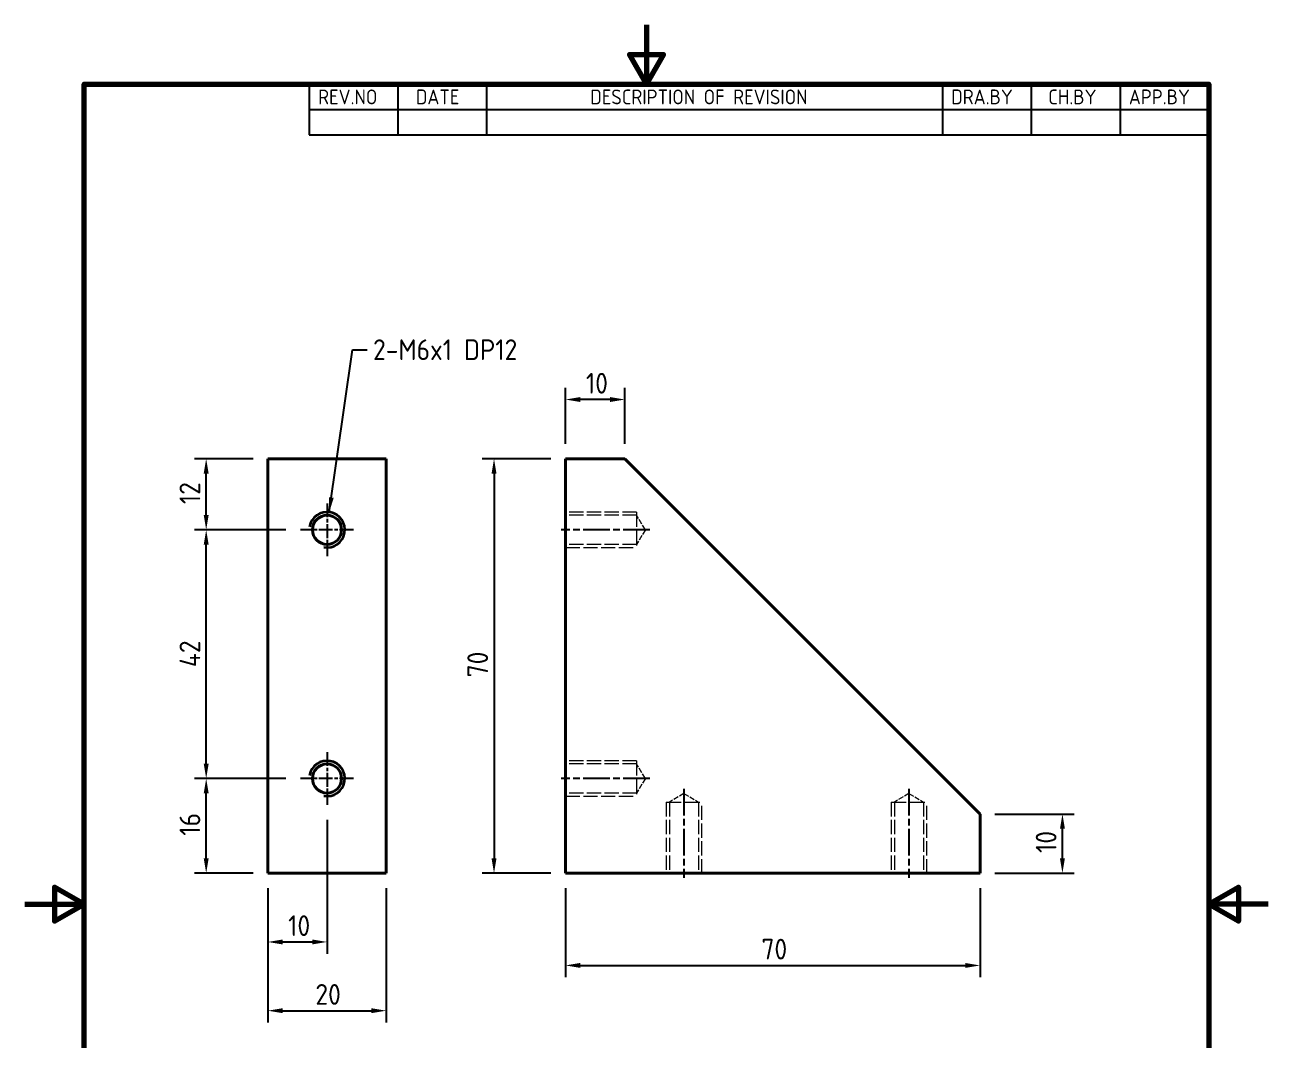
# Model space of a CAD drawing. Header units: millimetres. Extents: x 0 to 210, y 0 to 297.
# Drawn here: x 0 to 210, y 125.5 to 297 of the extents above; entities that cross this region are included whole.
import ezdxf

# ---------------------------------------------------------------- set-up
doc = ezdxf.new("R2010")
doc.units = ezdxf.units.MM
doc.linetypes.add('CHAIN', pattern=[0.35429999999999995, 0.2362, -0.0295, 0.0591, -0.0295])
doc.linetypes.add('DASHED', pattern=[0.2067, 0.1654, -0.0413])
doc.layers.get('0').update_dxf_attribs({"color": 3, "lineweight": 25})
for name, color, linetype, lineweight in [('가려진 것(ISO)', 2, 'DASHED', 18), ('가시적인 것(ISO)', 3, 'Continuous', 40), ('가시적인 좁은 것(ISO)', 3, 'Continuous', 35), ('경계(ISO)', 7, 'Continuous', 70), ('기호(ISO)', 5, 'Continuous', 25), ('중심 표식(ISO)', 1, 'Continuous', 25), ('중심선(ISO)', 1, 'Continuous', 25), ('치수(ISO)', 7, 'Continuous', 25)]:
    doc.layers.add(name, color=color, linetype=linetype, lineweight=lineweight)
doc.styles.add('ISO Proportiona M2B', font='isocp.shx')
doc.styles.add('치수 텍스트_PSTEK_POSCO', font='isocp.shx')
doc.dimstyles.new('치수_PSTEK_POSCO', dxfattribs={"dimtxt": 3.5, "dimasz": 2.5, "dimexe": 2, "dimexo": 2.5, "dimgap": 1, "dimtad": 1, "dimrnd": 1e-08, "dimdsep": 46, "dimtxsty": '치수 텍스트_PSTEK_POSCO', "dimcen": 0.09, "dimdle": 10, "dimclrd": 7, "dimclre": 7, "dimclrt": 2, "dimadec": 1, "dimazin": 2, "dimtfac": 1, "dimtmove": 0, "dimatfit": 3, "dimfxl": 0, "dimtolj": 1, "dimlwd": -1, "dimlwe": -1, "dimarcsym": 0})
doc.dimstyles.new('치수_PSTEK_POSCO$7', dxfattribs={"dimtxt": 3.5, "dimasz": 2.5, "dimexe": 2, "dimexo": 2.5, "dimgap": 1, "dimtad": 1, "dimrnd": 1e-08, "dimdsep": 46, "dimtxsty": '치수 텍스트_PSTEK_POSCO', "dimcen": 0.09, "dimdle": 10, "dimclrd": 7, "dimclre": 7, "dimclrt": 2, "dimadec": 1, "dimazin": 2, "dimtfac": 1, "dimtmove": 0, "dimatfit": 3, "dimfxl": 0, "dimtolj": 1, "dimlwd": -1, "dimlwe": -1, "dimarcsym": 0})

# ---------------------------------------------------------------- blocks, each defined once
blk = doc.blocks.new('경계 Default Border')
at = {"layer": '경계(ISO)', "flags": 128}
for points in [[(105, 297.0000076293945), (105, 287.0000076293945), (102.1132469177246, 292.0000076293945), (107.8867530822754, 292.0000076293945), (105, 287.0000076293945)], [(10, 10), (10, 287.0000076293945), (200, 287.0000076293945), (200, 10), (10, 10)], [(0, 148.5000038146973), (10, 148.5000038146973), (5, 151.3867473602295), (5, 145.6132507324219), (10, 148.5000038146973)], [(210, 148.5000038146973), (200, 148.5000038146973), (205, 151.3867473602295), (205, 145.6132507324219), (200, 148.5000038146973)]]:
    blk.add_lwpolyline(points, dxfattribs=at)
blk = doc.blocks.new('리비전 내역')
at = {"layer": '기호(ISO)'}
for p, q in [((48.00000000000001, 287.0000076293945), (200, 287.0000076293945)), ((48.00000000000001, 287.0000076293945), (48.00000000000001, 282.7200076293945)), ((63.00000000000001, 287.0000076293945), (63.00000000000001, 282.7200076293945)), ((78, 287.0000076293945), (78, 282.7200076293945)), ((155, 287.0000076293945), (155, 282.7200076293945)), ((170, 287.0000076293945), (170, 282.7200076293945)), ((185, 287.0000076293945), (185, 282.7200076293945)), ((200, 287.0000076293945), (200, 282.7200076293945)), ((48.00000000000001, 282.7200076293945), (200, 282.7200076293945)), ((48.00000000000001, 282.7200076293945), (48.00000000000001, 278.4400076293945)), ((63.00000000000001, 282.7200076293945), (63.00000000000001, 278.4400076293945)), ((78, 282.7200076293945), (78, 278.4400076293945)), ((155, 282.7200076293945), (155, 278.4400076293945)), ((170, 282.7200076293945), (170, 278.4400076293945)), ((185, 282.7200076293945), (185, 278.4400076293945)), ((200, 282.7200076293945), (200, 278.4400076293945)), ((48.00000000000001, 278.4400076293945), (200, 278.4400076293945))]:
    blk.add_line(p, q, dxfattribs=at)
at = {"layer": '기호(ISO)', "color": 2, "char_height": 2.5, "attachment_point": 7, "style": 'ISO Proportiona M2B'}
for s, insert in [('REV.NO', (49.5271157026291, 283.5831900503393)), ('DATE', (66.05423110723495, 283.5831900503393)), ('DESCRIPTION OF REVISION', (95.50702043336295, 283.5831900503393)), ('DRA.BY', (156.4757339553203, 283.5831900503393)), ('CH.BY', (172.8642915086116, 283.5831900503393)), ('APP.BY', (186.4777339604403, 283.5831900503393))]:
    blk.add_mtext(s, dxfattribs=dict(at, insert=insert))
blk = doc.blocks.new('*D22')
at = {"layer": 'Defpoints', "color": 0, "transparency": 16777216}
for p in [(30.62582459323199, 223.7253147080054), (41.04248060709655, 223.7253147080054), (46.58398060709655, 211.7253147080054)]:
    blk.add_point(p, dxfattribs=at)
at = {"layer": '치수(ISO)', "color": 7, "transparency": 16777216}
for p, q in [((38.54248060709655, 223.7253147080054), (28.62582459323199, 223.7253147080054)), ((30.62582459323199, 214.2253147080054), (30.62582459323199, 221.2253147080054)), ((44.08398060709655, 211.7253147080054), (28.62582459323199, 211.7253147080054))]:
    blk.add_line(p, q, dxfattribs=at)
for points in [[(30.20915792656532, 221.2253147080054), (31.04249125989866, 221.2253147080054), (30.62582459323199, 223.7253147080054)], [(30.20915792656532, 214.2253147080054), (31.04249125989865, 214.2253147080054), (30.62582459323199, 211.7253147080054)]]:
    blk.add_solid(points, dxfattribs=at)
at = {"layer": '치수(ISO)', "color": 2, "transparency": 16777216, "insert": (27.87548010504298, 216.0552113615487), "char_height": 3.5, "attachment_point": 4, "rotation": 90, "style": '치수 텍스트_PSTEK_POSCO'}
blk.add_mtext('\\A1;12', dxfattribs=at)
blk = doc.blocks.new('*D23')
at = {"layer": 'Defpoints', "color": 0, "transparency": 16777216}
for p in [(30.62582459323199, 211.7253147080054), (46.58398060709655, 211.7253147080054), (46.58398060709655, 169.7253147080053)]:
    blk.add_point(p, dxfattribs=at)
at = {"layer": '치수(ISO)', "color": 7, "transparency": 16777216}
for p, q in [((44.08398060709655, 211.7253147080054), (28.62582459323199, 211.7253147080054)), ((30.62582459323198, 172.2253147080053), (30.62582459323199, 209.2253147080054)), ((44.08398060709655, 169.7253147080053), (28.62582459323198, 169.7253147080053))]:
    blk.add_line(p, q, dxfattribs=at)
for points in [[(30.20915792656532, 209.2253147080054), (31.04249125989866, 209.2253147080054), (30.62582459323199, 211.7253147080054)], [(30.20915792656531, 172.2253147080053), (31.04249125989865, 172.2253147080053), (30.62582459323198, 169.7253147080053)]]:
    blk.add_solid(points, dxfattribs=at)
at = {"layer": '치수(ISO)', "color": 2, "transparency": 16777216, "insert": (27.87548010504298, 188.5302113615487), "char_height": 3.5, "attachment_point": 4, "rotation": 90, "style": '치수 텍스트_PSTEK_POSCO'}
blk.add_mtext('\\A1;42', dxfattribs=at)
blk = doc.blocks.new('*D24')
at = {"layer": 'Defpoints', "color": 0, "transparency": 16777216}
for p in [(30.62582459323198, 169.7253147080053), (46.58398060709655, 169.7253147080053), (41.04248060709655, 153.7253147080054)]:
    blk.add_point(p, dxfattribs=at)
at = {"layer": '치수(ISO)', "color": 7, "transparency": 16777216}
for p, q in [((44.08398060709655, 169.7253147080053), (28.62582459323198, 169.7253147080053)), ((30.62582459323198, 156.2253147080054), (30.62582459323198, 167.2253147080053)), ((38.54248060709655, 153.7253147080054), (28.62582459323198, 153.7253147080054))]:
    blk.add_line(p, q, dxfattribs=at)
for points in [[(30.20915792656531, 167.2253147080053), (31.04249125989865, 167.2253147080053), (30.62582459323198, 169.7253147080053)], [(30.20915792656531, 156.2253147080054), (31.04249125989865, 156.2253147080054), (30.62582459323198, 153.7253147080054)]]:
    blk.add_solid(points, dxfattribs=at)
at = {"layer": '치수(ISO)', "color": 2, "transparency": 16777216, "insert": (27.87582459323195, 160.0535036843833), "char_height": 3.5, "attachment_point": 4, "rotation": 90, "style": '치수 텍스트_PSTEK_POSCO'}
blk.add_mtext('\\A1;16', dxfattribs=at)
blk = doc.blocks.new('*D28')
at = {"layer": 'Defpoints', "color": 0, "transparency": 16777216}
for p in [(51.04248060709655, 165.2668147080053), (41.04248060709655, 153.7253147080054), (51.04248060709655, 142.1210681459353)]:
    blk.add_point(p, dxfattribs=at)
at = {"layer": '치수(ISO)', "color": 7, "transparency": 16777216}
for p, q in [((51.04248060709655, 162.7668147080053), (51.04248060709655, 140.1210681459353)), ((41.04248060709655, 151.2253147080054), (41.04248060709655, 140.1210681459353)), ((43.54248060709655, 142.1210681459353), (48.54248060709655, 142.1210681459353))]:
    blk.add_line(p, q, dxfattribs=at)
for points in [[(43.54248060709655, 142.5377348126019), (43.54248060709655, 141.7044014792686), (41.04248060709655, 142.1210681459353)], [(48.54248060709655, 142.5377348126019), (48.54248060709655, 141.7044014792686), (51.04248060709655, 142.1210681459353)]]:
    blk.add_solid(points, dxfattribs=at)
at = {"layer": '치수(ISO)', "color": 2, "transparency": 16777216, "insert": (44.46610265434065, 144.8710681459353), "char_height": 3.5, "attachment_point": 4, "style": '치수 텍스트_PSTEK_POSCO'}
blk.add_mtext('\\A1;10', dxfattribs=at)
blk = doc.blocks.new('*D29')
at = {"layer": 'Defpoints', "color": 0, "transparency": 16777216}
for p in [(41.04248060709655, 153.7253147080054), (61.04248060709655, 153.7253147080054), (61.04248060709655, 130.5095916514273)]:
    blk.add_point(p, dxfattribs=at)
at = {"layer": '치수(ISO)', "color": 7, "transparency": 16777216}
for p, q in [((41.04248060709655, 151.2253147080054), (41.04248060709655, 128.5095916514273)), ((61.04248060709655, 151.2253147080054), (61.04248060709655, 128.5095916514273)), ((43.54248060709655, 130.5095916514273), (58.54248060709655, 130.5095916514273))]:
    blk.add_line(p, q, dxfattribs=at)
for points in [[(43.54248060709655, 130.926258318094), (43.54248060709655, 130.0929249847607), (41.04248060709655, 130.5095916514273)], [(58.54248060709655, 130.926258318094), (58.54248060709655, 130.0929249847607), (61.04248060709655, 130.5095916514273)]]:
    blk.add_solid(points, dxfattribs=at)
at = {"layer": '치수(ISO)', "color": 2, "transparency": 16777216, "insert": (49.07166367796269, 133.2599361396163), "char_height": 3.5, "attachment_point": 4, "style": '치수 텍스트_PSTEK_POSCO'}
blk.add_mtext('\\A1;20', dxfattribs=at)
blk = doc.blocks.new('*D30')
at = {"layer": 'Defpoints', "color": 0, "transparency": 16777216}
for p in [(91.33397198224019, 223.7253147080054), (79.24678373205175, 153.7253147080054), (91.33397198224019, 153.7253147080054)]:
    blk.add_point(p, dxfattribs=at)
at = {"layer": '치수(ISO)', "color": 7, "transparency": 16777216}
for p, q in [((88.83397198224019, 223.7253147080054), (77.24678373205177, 223.7253147080054)), ((79.24678373205177, 221.2253147080054), (79.24678373205175, 156.2253147080054)), ((88.83397198224019, 153.7253147080054), (77.24678373205175, 153.7253147080054))]:
    blk.add_line(p, q, dxfattribs=at)
for points in [[(78.8301170653851, 221.2253147080054), (79.66345039871844, 221.2253147080054), (79.24678373205177, 223.7253147080054)], [(78.83011706538508, 156.2253147080054), (79.66345039871842, 156.2253147080054), (79.24678373205175, 153.7253147080054)]]:
    blk.add_solid(points, dxfattribs=at)
at = {"layer": '치수(ISO)', "color": 2, "transparency": 16777216, "insert": (76.49678373205174, 186.7989367552495), "char_height": 3.5, "attachment_point": 4, "rotation": 90, "style": '치수 텍스트_PSTEK_POSCO'}
blk.add_mtext('\\A1;70', dxfattribs=at)
blk = doc.blocks.new('*D33')
at = {"layer": 'Defpoints', "color": 0, "transparency": 16777216}
for p in [(91.33397198224019, 153.7253147080054), (161.3339719822403, 153.7253147080053), (161.3339719822403, 138.1561737331765)]:
    blk.add_point(p, dxfattribs=at)
at = {"layer": '치수(ISO)', "color": 7, "transparency": 16777216}
for p, q in [((91.33397198224019, 151.2253147080054), (91.33397198224019, 136.1561737331765)), ((161.3339719822403, 151.2253147080053), (161.3339719822403, 136.1561737331765)), ((93.83397198224019, 138.1561737331765), (158.8339719822403, 138.1561737331765))]:
    blk.add_line(p, q, dxfattribs=at)
for points in [[(93.83397198224019, 138.5728403998431), (93.83397198224019, 137.7395070665098), (91.33397198224019, 138.1561737331765)], [(158.8339719822403, 138.5728403998431), (158.8339719822403, 137.7395070665098), (161.3339719822403, 138.1561737331765)]]:
    blk.add_solid(points, dxfattribs=at)
at = {"layer": '치수(ISO)', "color": 2, "transparency": 16777216, "insert": (124.4075940294843, 140.9061737331765), "char_height": 3.5, "attachment_point": 4, "style": '치수 텍스트_PSTEK_POSCO'}
blk.add_mtext('\\A1;70', dxfattribs=at)
blk = doc.blocks.new('*D34')
at = {"layer": 'Defpoints', "color": 0, "transparency": 16777216}
for p in [(91.33397198224019, 233.7253147080054), (91.33397198224019, 223.7253147080054), (101.3339719822402, 223.7253147080054)]:
    blk.add_point(p, dxfattribs=at)
at = {"layer": '치수(ISO)', "color": 7, "transparency": 16777216}
for p, q in [((91.33397198224019, 226.2253147080054), (91.33397198224019, 235.7253147080054)), ((101.3339719822402, 226.2253147080054), (101.3339719822402, 235.7253147080054)), ((98.83397198224019, 233.7253147080054), (93.83397198224019, 233.7253147080054))]:
    blk.add_line(p, q, dxfattribs=at)
for points in [[(93.83397198224019, 234.141981374672), (93.83397198224019, 233.3086480413387), (91.33397198224019, 233.7253147080054)], [(98.83397198224019, 234.141981374672), (98.83397198224019, 233.3086480413387), (101.3339719822402, 233.7253147080054)]]:
    blk.add_solid(points, dxfattribs=at)
at = {"layer": '치수(ISO)', "color": 2, "transparency": 16777216, "insert": (94.75759402948428, 236.4753147080054), "char_height": 3.5, "attachment_point": 4, "style": '치수 텍스트_PSTEK_POSCO'}
blk.add_mtext('\\A1;10', dxfattribs=at)
blk = doc.blocks.new('*D35')
at = {"layer": 'Defpoints', "color": 0, "transparency": 16777216}
for p in [(161.3339719822402, 163.7253147080054), (175.2538740935757, 163.7253147080054), (161.3339719822403, 153.7253147080053)]:
    blk.add_point(p, dxfattribs=at)
at = {"layer": '치수(ISO)', "color": 7, "transparency": 16777216}
for p, q in [((163.8339719822402, 163.7253147080054), (177.2538740935757, 163.7253147080054)), ((175.2538740935757, 156.2253147080053), (175.2538740935757, 161.2253147080054)), ((163.8339719822403, 153.7253147080053), (177.2538740935757, 153.7253147080053))]:
    blk.add_line(p, q, dxfattribs=at)
for points in [[(174.837207426909, 161.2253147080054), (175.6705407602423, 161.2253147080054), (175.2538740935757, 163.7253147080054)], [(174.837207426909, 156.2253147080053), (175.6705407602423, 156.2253147080053), (175.2538740935757, 153.7253147080053)]]:
    blk.add_solid(points, dxfattribs=at)
at = {"layer": '치수(ISO)', "color": 2, "transparency": 16777216, "insert": (172.5038740935757, 157.1489367552495), "char_height": 3.5, "attachment_point": 4, "rotation": 90, "style": '치수 텍스트_PSTEK_POSCO'}
blk.add_mtext('\\A1;10', dxfattribs=at)

msp = doc.modelspace()

# ---------------------------------------------------------------- linework, layer by layer
at = {"layer": '가려진 것(ISO)', "ltscale": 14.5137882232666}
for p, q in [((103.3339719822402, 214.7253147080054), (91.33397198224019, 214.7253147080054)), ((103.3339719822402, 214.1838147080054), (91.33397198224019, 214.1838147080054)), ((103.3339719822402, 209.2668147080053), (91.33397198224019, 209.2668147080053)), ((91.33397198224019, 208.7253147080054), (103.3339719822402, 208.7253147080054)), ((103.3339719822402, 172.7253147080053), (91.33397198224019, 172.7253147080053)), ((103.3339719822402, 172.1838147080053), (91.33397198224019, 172.1838147080053)), ((103.3339719822402, 167.2668147080054), (91.33397198224019, 167.2668147080054)), ((91.33397198224019, 166.7253147080054), (103.3339719822402, 166.7253147080054)), ((108.3339719822402, 165.7253147080053), (108.3339719822402, 153.7253147080054)), ((108.8754719822402, 165.7253147080053), (108.8754719822402, 153.7253147080054)), ((113.7924719822402, 165.7253147080053), (113.7924719822402, 153.7253147080054)), ((114.3339719822402, 153.7253147080054), (114.3339719822402, 165.7253147080053)), ((146.3339719822402, 165.7253147080053), (146.3339719822402, 153.7253147080054)), ((146.8754719822402, 165.7253147080053), (146.8754719822402, 153.7253147080054)), ((151.7924719822402, 165.7253147080053), (151.7924719822402, 153.7253147080054)), ((152.3339719822402, 153.7253147080054), (152.3339719822402, 165.7253147080053))]:
    msp.add_line(p, q, dxfattribs=at)
at = {"layer": '가려진 것(ISO)', "ltscale": 15.19880294799805}
for p, q in [((103.3339719822402, 214.7253147080054), (103.3339719822402, 208.7253147080054)), ((103.3339719822402, 172.7253147080054), (103.3339719822402, 166.7253147080054)), ((108.3339719822402, 165.7253147080053), (114.3339719822402, 165.7253147080053)), ((146.3339719822402, 165.7253147080053), (152.3339719822402, 165.7253147080053))]:
    msp.add_line(p, q, dxfattribs=at)
at = {"layer": '가려진 것(ISO)', "ltscale": 5.462890148162842}
for p, q in [((104.8111878141194, 211.7253147080054), (103.3339719822402, 214.1838147080054)), ((104.8111878141194, 211.7253147080054), (103.3339719822402, 209.2668147080053)), ((104.8111878141194, 169.7253147080054), (103.3339719822402, 172.1838147080053)), ((104.8111878141194, 169.7253147080054), (103.3339719822402, 167.2668147080054)), ((111.3339719822402, 167.2025305398846), (108.8754719822402, 165.7253147080053)), ((111.3339719822402, 167.2025305398846), (113.7924719822402, 165.7253147080053)), ((149.3339719822402, 167.2025305398846), (146.8754719822402, 165.7253147080053)), ((149.3339719822402, 167.2025305398846), (151.7924719822402, 165.7253147080053))]:
    msp.add_line(p, q, dxfattribs=at)
at = {"layer": '가시적인 것(ISO)'}
for p, q in [((41.04248060709655, 153.7253147080054), (41.04248060709655, 223.7253147080054)), ((61.04248060709655, 223.7253147080054), (41.04248060709655, 223.7253147080054)), ((61.04248060709655, 223.7253147080054), (61.04248060709655, 153.7253147080054)), ((101.3339719822402, 223.7253147080054), (91.33397198224019, 223.7253147080054)), ((91.33397198224019, 223.7253147080054), (91.33397198224019, 153.7253147080054)), ((161.3339719822402, 163.7253147080054), (101.3339719822402, 223.7253147080054)), ((161.3339719822403, 153.7253147080054), (161.3339719822402, 163.7253147080054)), ((41.04248060709655, 153.7253147080054), (61.04248060709655, 153.7253147080054)), ((91.33397198224019, 153.7253147080054), (161.3339719822403, 153.7253147080054))]:
    msp.add_line(p, q, dxfattribs=at)
for centre in [(51.04248060709655, 211.7253147080054), (51.04248060709655, 169.7253147080054)]:
    msp.add_circle(centre, 2.4585, dxfattribs=at)
at = {"layer": '가시적인 좁은 것(ISO)'}
for centre, radius in [((51.04248060709655, 211.7253147080054), 3.000000000000001), ((51.04248060709655, 169.7253147080054), 2.999999999999999)]:
    msp.add_arc(centre, radius, 260.0000000000022, 169.9999999999512, dxfattribs=at)
at = {"layer": '중심 표식(ISO)', "linetype": 'CHAIN', "ltscale": 9.908536911010742}
for p, q in [((51.04248060709655, 216.1838147080053), (51.04248060709655, 207.2668147080054)), ((55.50098060709655, 211.7253147080054), (46.58398060709655, 211.7253147080054)), ((51.04248060709655, 174.1838147080053), (51.04248060709655, 165.2668147080053)), ((55.50098060709655, 169.7253147080053), (46.58398060709655, 169.7253147080053))]:
    msp.add_line(p, q, dxfattribs=at)
at = {"layer": '중심선(ISO)', "linetype": 'CHAIN', "ltscale": 19.05165100097656}
for p, q in [((105.5611878141194, 211.7253147080054), (90.5839719822402, 211.7253147080054)), ((105.5611878141194, 169.7253147080053), (90.5839719822402, 169.7253147080053)), ((111.3339719822402, 167.9525305398846), (111.3339719822402, 152.9753147080054)), ((149.3339719822402, 167.9525305398846), (149.3339719822402, 152.9753147080054))]:
    msp.add_line(p, q, dxfattribs=at)

# ---------------------------------------------------------------- block references
msp.add_blockref('경계 Default Border', (0, 0))
at = {"layer": '기호(ISO)'}
msp.add_blockref('리비전 내역', (0, 0), dxfattribs=at)

# ---------------------------------------------------------------- texts
at = {"layer": '기호(ISO)', "color": 2, "insert": (58.8129423194723, 242.139849929003), "char_height": 3.499999940395355, "width": 29.07632222175598, "attachment_point": 4, "line_spacing_factor": 0.612500011920929, "style": '치수 텍스트_PSTEK_POSCO'}
msp.add_mtext('{2-M6x1 DP12}', dxfattribs=at)

# ---------------------------------------------------------------- dimensions: what is measured, and where the dimension line sits
at = {"layer": '치수(ISO)', "color": 7}
for base, p1, p2, angle, picture, middle in [((91.33397198224019, 233.7253147080054), (101.3339719822402, 223.7253147080054), (91.33397198224019, 223.7253147080054), 180, '*D34', (96.33397198224019, 233.7253147080054)), ((30.62582459323199, 223.7253147080054), (46.58398060709655, 211.7253147080054), (41.04248060709655, 223.7253147080054), 90, '*D22', (30.62582459323195, 217.7353147080054)), ((79.24678373205175, 153.7253147080054), (91.33397198224019, 223.7253147080054), (91.33397198224019, 153.7253147080054), 90, '*D30', (79.24678373205174, 188.7253147080054)), ((30.62582459323199, 211.7253147080054), (46.58398060709655, 169.7253147080053), (46.58398060709655, 211.7253147080054), 90, '*D23', (30.62582459323195, 190.7353147080053)), ((30.62582459323198, 169.7253147080053), (41.04248060709655, 153.7253147080054), (46.58398060709655, 169.7253147080053), 90, '*D24', (30.62582459323195, 161.7153147080053)), ((175.2538740935757, 163.7253147080054), (161.3339719822403, 153.7253147080053), (161.3339719822402, 163.7253147080054), 90, '*D35', (175.2538740935757, 158.7253147080054)), ((61.04248060709655, 130.5095916514273), (41.04248060709655, 153.7253147080054), (61.04248060709655, 153.7253147080054), 180, '*D29', (51.04248060709655, 130.5095916514273)), ((161.3339719822403, 138.1561737331765), (91.33397198224019, 153.7253147080054), (161.3339719822403, 153.7253147080053), 180, '*D33', (126.3339719822402, 138.1561737331765))]:
    dim = msp.add_linear_dim(base=base, p1=p1, p2=p2, angle=angle, dimstyle='치수_PSTEK_POSCO', override={"dimdec": 2, "dimtp": 0, "dimtm": -0, "dimtdec": 2, "dimtofl": 0, "dimatfit": 1}, dxfattribs=at)
    dim.commit()
    dim.dimension.update_dxf_attribs({"geometry": picture, "text_midpoint": middle, "dimtype": 160})
dim = msp.add_linear_dim(base=(51.04248060709655, 142.1210681459353), p1=(41.04248060709655, 153.7253147080054), p2=(51.04248060709655, 165.2668147080053), dimstyle='치수_PSTEK_POSCO', override={"dimdec": 2, "dimtp": 0, "dimtm": -0, "dimtdec": 2, "dimtofl": 0, "dimatfit": 1}, dxfattribs=at)
dim.commit()
dim.dimension.update_dxf_attribs({"geometry": '*D28', "text_midpoint": (46.04248060709655, 142.1210681459353), "dimtype": 160})

# ---------------------------------------------------------------- leaders
at = {"layer": '기호(ISO)', "color": 7, "annotation_type": 0, "has_hookline": 1, "hookline_direction": 0, "text_width": 25.14908421738293}
msp.add_leader([(51.40467117060882, 214.7033707846605), (55.3129423194723, 242.139849929003), (57.8129423194723, 242.139849929003)], dimstyle='치수_PSTEK_POSCO$7', override={"dimtad": 0}, dxfattribs=at)

doc.saveas('drawing.dxf')
